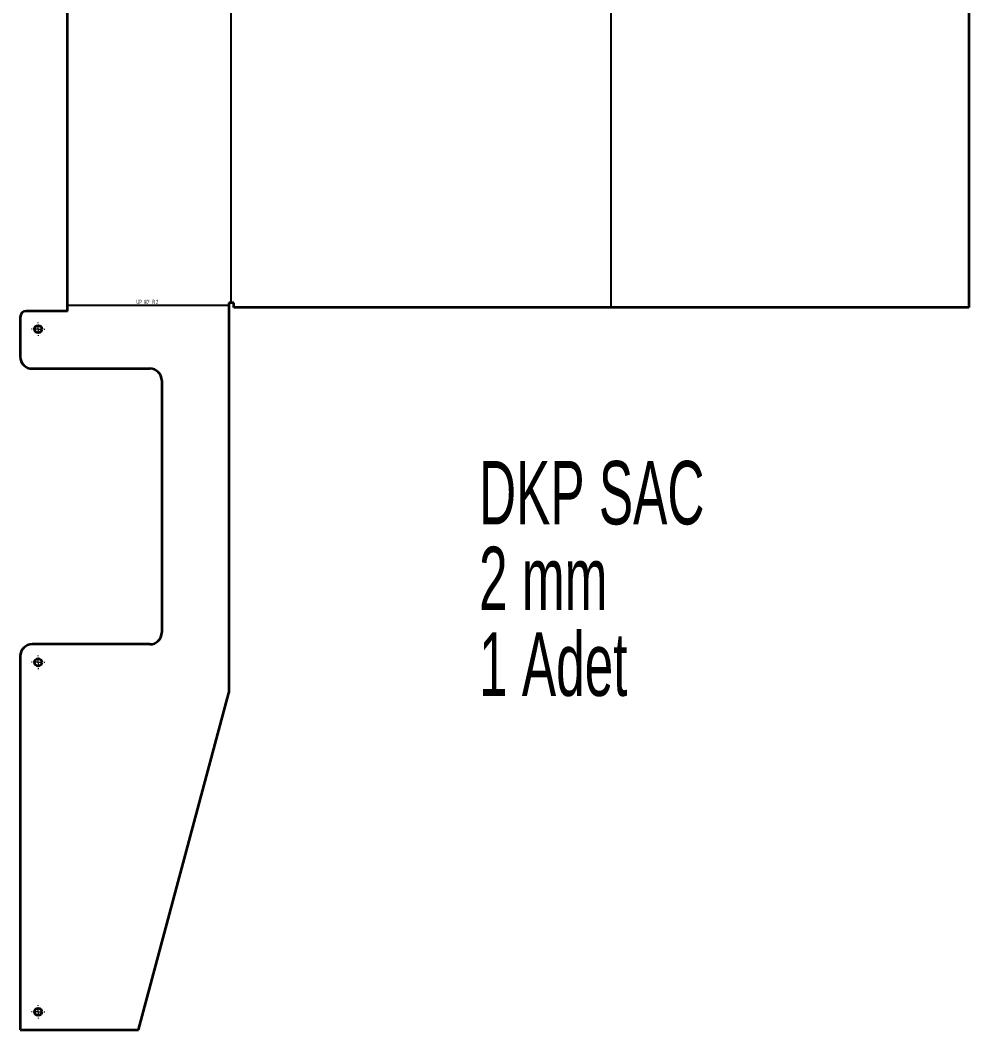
# Model space of a CAD drawing. Header units: millimetres. Extents: x -2661 to -484, y -990 to 1144.
# Drawn here: x -1322 to -531, y -990 to -147 of the extents above; entities that cross this region are included whole.
import ezdxf

# ---------------------------------------------------------------- set-up
doc = ezdxf.new("R2010")
doc.units = ezdxf.units.MM
doc.styles.add('SLDTEXTSTYLE0', font='TXT', dxfattribs={"width": 0.605})
doc.styles.add('SLDTEXTSTYLE1', font='TXT', dxfattribs={"width": 0.56125})

# ---------------------------------------------------------------- blocks, each defined once
blk = doc.blocks.new('SW_CENTERMARKSYMBOL_3')
at = {"color": 0, "linetype": 'Continuous', "lineweight": 18}
for p, q in [((-5, 0), (-5.6, 0)), ((0, 0), (-2.5, 0)), ((0, 5), (0, 5.6)), ((0, 0), (0, 2.5)), ((0, 0), (0, -2.5)), ((0, 0), (2.5, 0)), ((5, 0), (5.6, 0)), ((0, -5), (0, -5.6))]:
    blk.add_line(p, q, dxfattribs=at)
blk = doc.blocks.new('SW_CENTERMARKSYMBOL_4')
at = {"color": 0, "linetype": 'Continuous', "lineweight": 18}
for p, q in [((-5, 0), (-5.6, 0)), ((0, 0), (-2.5, 0)), ((0, 5), (0, 5.6)), ((0, 0), (0, 2.5)), ((0, 0), (0, -2.5)), ((0, 0), (2.5, 0)), ((5, 0), (5.6, 0)), ((0, -5), (0, -5.6))]:
    blk.add_line(p, q, dxfattribs=at)
blk = doc.blocks.new('SW_CENTERMARKSYMBOL_5')
at = {"color": 0, "linetype": 'Continuous', "lineweight": 18}
for p, q in [((-5, 0), (-5.6, 0)), ((0, 0), (-2.5, 0)), ((0, 5), (0, 5.6)), ((0, 0), (0, 2.5)), ((0, 0), (0, -2.5)), ((0, 0), (2.5, 0)), ((5, 0), (5.6, 0)), ((0, -5), (0, -5.6))]:
    blk.add_line(p, q, dxfattribs=at)

msp = doc.modelspace()

# ---------------------------------------------------------------- linework, layer by layer
at = {"color": 7, "linetype": 'Continuous'}
for p, q in [((-829.03, -387.06), (-829.03, 544.94)), ((-1145.87, -383.06), (-1145.87, 393.44)), ((-1282.37, -385.06), (-1147.87, -385.06))]:
    msp.add_line(p, q, dxfattribs=at)
at = {"color": 7, "linetype": 'Continuous', "lineweight": 35}
for p, q in [((-1282.37, -390.07), (-1282.37, 62.94)), ((-530.96, -126.01), (-530.96, -387.06)), ((-1143.87, -383.06), (-1147.87, -383.06)), ((-1147.87, -383.06), (-1147.87, -708.53)), ((-1143.87, -387.06), (-1143.87, -383.06)), ((-530.96, -387.06), (-1143.87, -387.06)), ((-1321.87, -395.07), (-1321.87, -428.07)), ((-1282.37, -390.07), (-1316.87, -390.07)), ((-1311.87, -438.07), (-1213.87, -438.07)), ((-1203.87, -448.07), (-1203.87, -658.07)), ((-1213.87, -668.07), (-1311.87, -668.07)), ((-1321.87, -678.07), (-1321.87, -989.68)), ((-1223.21, -989.68), (-1147.87, -708.53)), ((-1321.87, -989.68), (-1223.21, -989.68))]:
    msp.add_line(p, q, dxfattribs=at)
for centre in [(-1306.87, -405.07), (-1306.87, -683.07), (-1306.87, -974.68)]:
    msp.add_circle(centre, 3.1, dxfattribs=at)
for centre, radius, start, end in [((-1316.87, -395.07), 5, 90, 180), ((-1311.87, -428.07), 10, 180, 270), ((-1213.87, -448.07), 10, 0, 90), ((-1213.87, -658.07), 10, 270, 0), ((-1311.87, -678.07), 10, 90, 180)]:
    msp.add_arc(centre, radius, start, end, dxfattribs=at)

# ---------------------------------------------------------------- block references
at = {"color": 7, "linetype": 'Continuous', "lineweight": 0}
for name, p in [('SW_CENTERMARKSYMBOL_5', (-1306.87, -405.07)), ('SW_CENTERMARKSYMBOL_4', (-1306.87, -683.07)), ('SW_CENTERMARKSYMBOL_3', (-1306.87, -974.68))]:
    msp.add_blockref(name, p, dxfattribs=at)

# ---------------------------------------------------------------- texts
for s, insert, char_height, attachment_point, style in [('UP  90°  R 2', (-1215.84, -380.65), 3.5, 2, 'SLDTEXTSTYLE1'), ('DKP SAC', (-939.31, -515.08), 52.917, 1, 'SLDTEXTSTYLE0'), ('2 mm', (-939.31, -586.64), 52.917, 1, 'SLDTEXTSTYLE0'), ('1 Adet', (-939.31, -658.19), 52.917, 1, 'SLDTEXTSTYLE0')]:
    msp.add_mtext(s, dxfattribs=dict(at, insert=insert, char_height=char_height, attachment_point=attachment_point, style=style))

doc.saveas('drawing.dxf')
